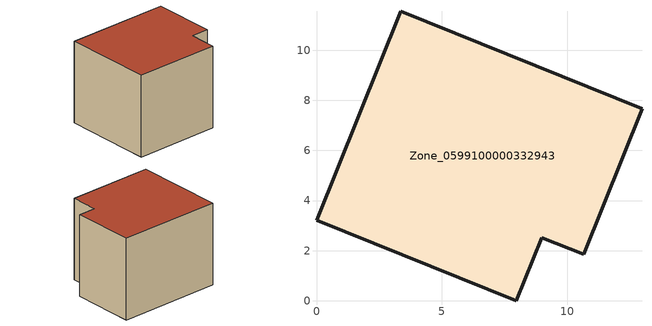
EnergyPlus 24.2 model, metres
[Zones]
Zone_0599100000332943
 floor ground (C_G): 0,3.21 3.36,11.56 12.99,7.67 10.66,1.85 8.99,2.52 7.98,0 z0
 wall outside (C_F): 3.36,11.56 0,3.21 7.98,0 8.99,2.52 10.66,1.85 12.99,7.67 3.36,11.56 z0:8.21
 roof outside (C_R): 12.99,7.67 3.36,11.56 0,3.21 7.98,0 8.99,2.52 10.66,1.85 z8.21
[BUILDING]
Pand.0599100000332943: North Axis=0; Terrain=City; Loads Convergence Tolerance Value=0.04; Temperature Convergence Tolerance Value=0.4; Solar Distribution=FullExterior; Maximum Number of Warmup Days=25; Minimum Number of Warmup Days=1
[Site:Location]
Rotterdam.The.Hague.AP_ZH_NLD Design_Conditions: Latitude=51.96; Longitude=4.45; Time Zone=1; Elevation=-4.5
[SITE:GROUNDTEMPERATURE:BUILDINGSURFACE]
18, 18, 18, 18, 18, 18, 18, 18, 18, 18, 18, 18
[MATERIAL] Thermal Absorptance=0.9; Solar Absorptance=0.7; Visible Absorptance=0.7
Name | Roughness | Thickness | Conductivity | Density | Specific Heat
G.TC.1975-1991 | MediumSmooth | 0.15 | 0.288461 | 540 | 1210
F.TC.1975-1991 | Rough | 0.3 | 0.230769 | 1920 | 840
R.TC.1975-1991 | MediumRough | 0.2 | 0.153846 | 1500 | 1000
[CONSTRUCTION]
C_G: G.TC.1975-1991
C_F: F.TC.1975-1991
C_R: R.TC.1975-1991
[ZONE]
Zone_0599100000332943: Type=1; Multiplier=1; Ceiling Height=Autocalculate; Volume=Autocalculate; Floor Area=autocalculate; Part of Total Floor Area=Yes
[ZONEINFILTRATION:DESIGNFLOWRATE]
Infil_Zone_0599100000332943: Zone or ZoneList or Space or SpaceList=Zone_0599100000332943; Schedule=AlwaysOn; Design Flow Rate Calculation Method=Flow/Area; Flow Rate per Floor Area=0.003; Constant Term Coefficient=1; Temperature Term Coefficient=0; Velocity Term Coefficient=0; Velocity Squared Term Coefficient=0
[HVACTEMPLATE:ZONE:IDEALLOADSAIRSYSTEM]
Zone_0599100000332943: Maximum Heating Supply Air Temperature=50; Minimum Cooling Supply Air Temperature=13; Maximum Heating Supply Air Humidity Ratio=0.0156; Minimum Cooling Supply Air Humidity Ratio=0.0077; Heating Limit=NoLimit; Cooling Limit=NoLimit; Dehumidification Control Type=ConstantSensibleHeatRatio; Cooling Sensible Heat Ratio=0.7; Dehumidification Setpoint=60; Humidification Control Type=None; Humidification Setpoint=30; Outdoor Air Method=None; Outdoor Air Flow Rate per Person=0.00944; Outdoor Air Flow Rate per Zone Floor Area=0; Outdoor Air Flow Rate per Zone=0; Demand Controlled Ventilation Type=None; Outdoor Air Economizer Type=NoEconomizer; Heat Recovery Type=None; Sensible Heat Recovery Effectiveness=0.7; Latent Heat Recovery Effectiveness=0.65
[ZONECONTROL:THERMOSTAT]
ThermostatControl_Zone_0599100000332943: Zone or ZoneList=Zone_0599100000332943; Control Type Schedule=DualSetpointControlType; Control 1=Thermostat_Zone_0599100000332943; Temperature Difference Between Cutout And Setpoint=0
[THERMOSTATSETPOINT:DUALSETPOINT]
Thermostat_Zone_0599100000332943: Heating Setpoint Temperature Schedule=HeatingSetpoint_Zone_0599100000332943; Cooling Setpoint Temperature Schedule=CoolingSetpoint_Zone_0599100000332943
[SCHEDULE:COMPACT]
HeatingSetpoint_Zone_0599100000332943: Through: 12/31, For: AllDays, Until: 24:00, 21
CoolingSetpoint_Zone_0599100000332943: Through: 12/31, For: AllDays, Until: 24:00, 24
DualSetpointControlType: Through: 12/31, For: AllDays, Until: 24:00, 4
AlwaysOn: Through: 12/31, For: AllDays, Until: 24:00, 1
